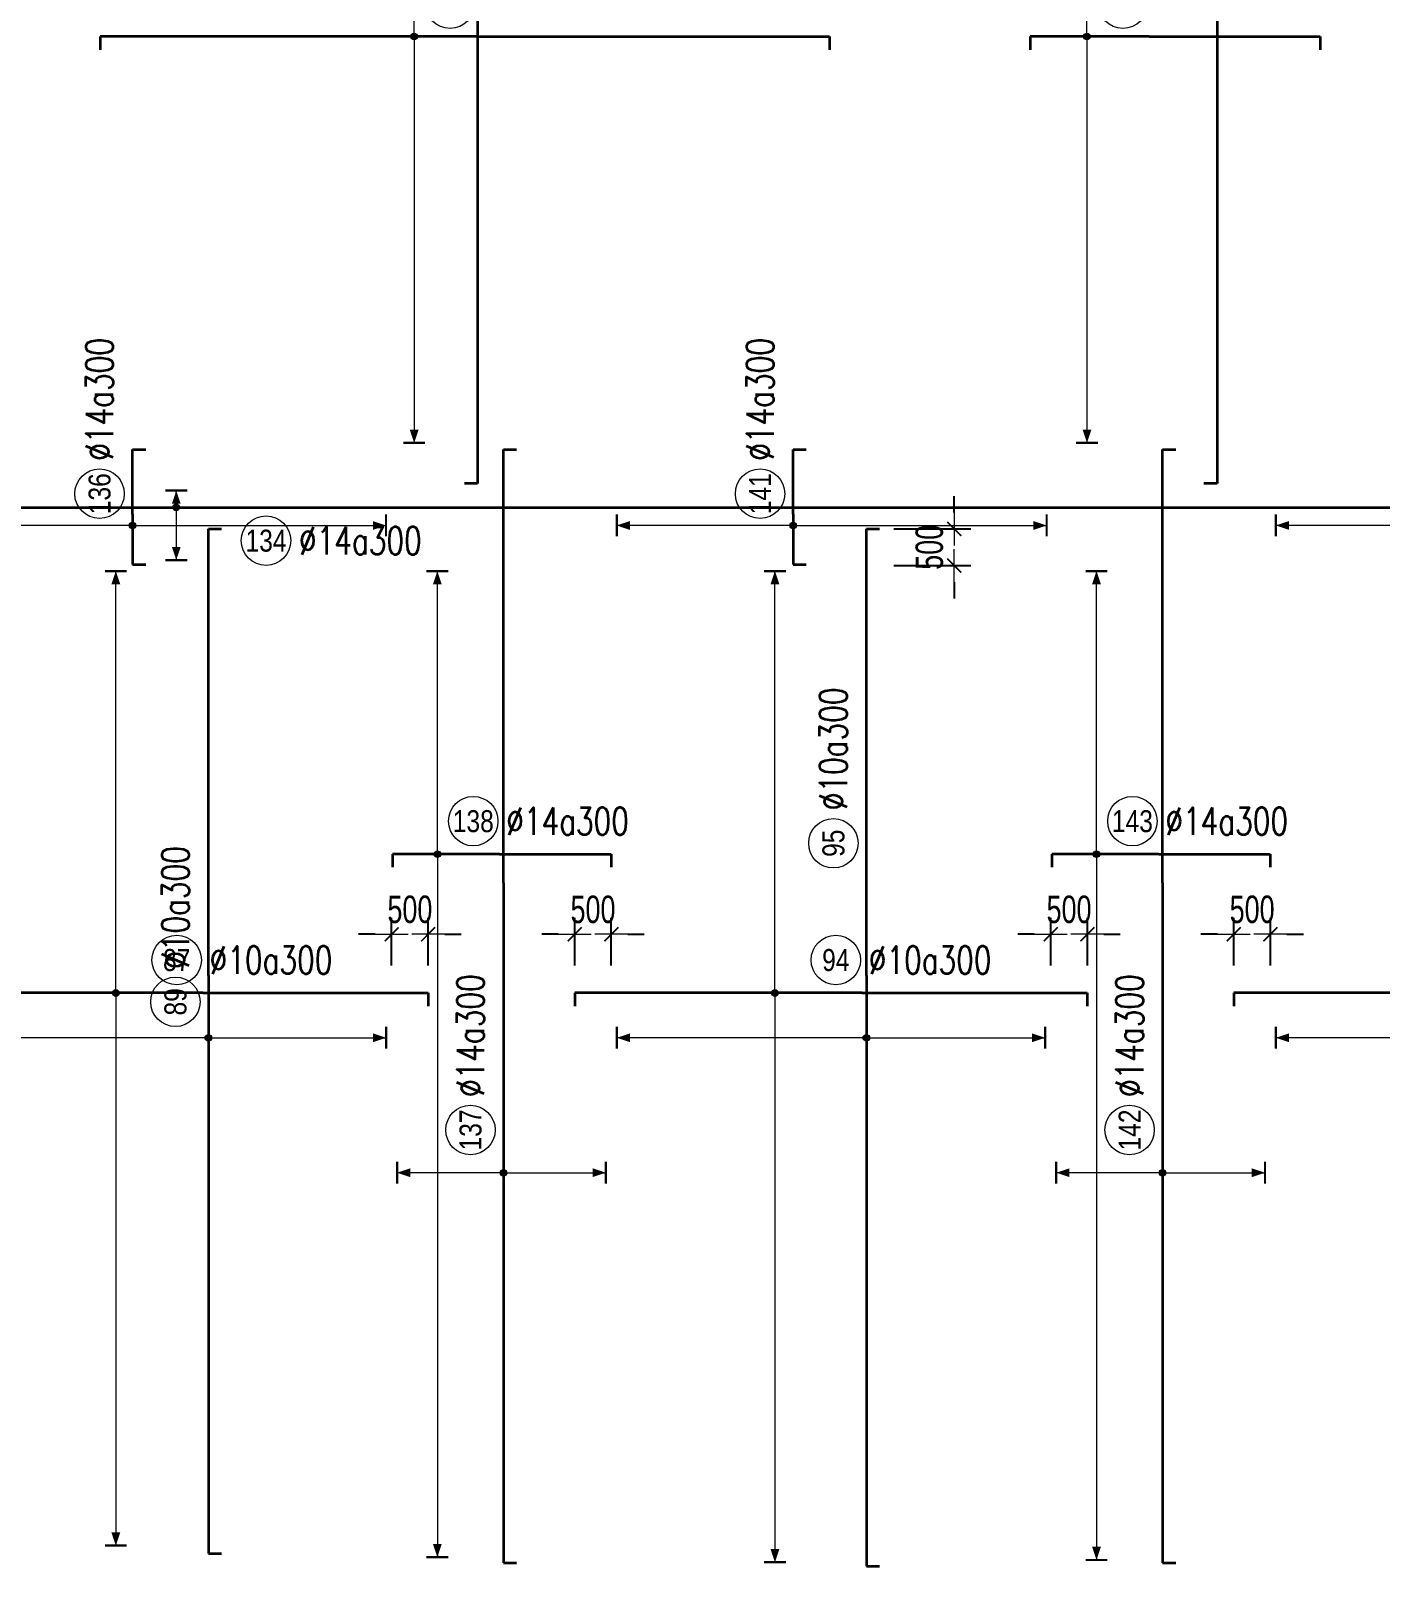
# Model space of a CAD drawing. Header units: millimetres. Extents: x -179076 to 505271, y -35502 to 114955.
# Drawn here: x 177544 to 195972, y 37041 to 58000 of the extents above; entities that cross this region are included whole.
import ezdxf
from ezdxf.enums import TextEntityAlignment as Align

# ---------------------------------------------------------------- set-up
doc = ezdxf.new("R2010")
doc.units = ezdxf.units.MM
doc.layers.get('0').update_dxf_attribs({"lineweight": 20})
doc.layers.get('Defpoints').update_dxf_attribs({"color": 151, "lineweight": 9})
for name, color, linetype, lineweight in [('NDC_S_DIM', 1, 'Continuous', 15), ('NDC_S_REBAR', 4, 'Continuous', 35), ('NDC_S_VN TEXT', 7, 'Continuous', 20)]:
    doc.layers.add(name, color=color, linetype=linetype, lineweight=lineweight)
doc.styles.add('ARIAL', font='arial.ttf', dxfattribs={"width": 0.8})
doc.styles.add('NDC_DIM', font='', dxfattribs={"width": 0.75})
doc.styles.add('NDC_EN TXT', font='romans.shx', dxfattribs={"width": 0.8})
doc.styles.get('NDC_DIM').set_extended_font_data('Dotum')
doc.dimstyles.new('NDC_dim_150', dxfattribs={"dimscale": 150, "dimtxt": 2.5, "dimasz": 1.5, "dimexe": 1.5, "dimexo": 2.5, "dimgap": 1, "dimtad": 1, "dimdec": 0, "dimzin": 0, "dimdsep": 46, "dimtxsty": 'NDC_DIM', "dimblk": 'DIMMARK', "dimcen": 0.09, "dimdle": 1.2, "dimclrd": 1, "dimclre": 1, "dimclrt": 3, "dimadec": 0, "dimazin": 0, "dimtfac": 1, "dimtdec": 0, "dimtix": 1, "dimtofl": 0, "dimtmove": 0, "dimatfit": 3, "dimfxl": 8, "dimfxlon": 1, "dimtolj": 1, "dimtzin": 0, "dimarcsym": 0})

# ---------------------------------------------------------------- blocks, each defined once
blk = doc.blocks.new('DIMMARK')
at = {"layer": 'NDC_S_DIM', "color": 1}
blk.add_line((-1.5, 0), (1, 0), dxfattribs=at)
at = {"layer": 'NDC_S_DIM', "color": 2, "const_width": 0.1}
blk.add_lwpolyline([(-0.424, -0.424), (0.424, 0.424)], dxfattribs=at)
blk = doc.blocks.new('*D265')
at = {"layer": 'Defpoints', "color": 0, "transparency": 16777216}
for p in [(194472, 45667), (193972, 44866), (194472, 44866)]:
    blk.add_point(p, dxfattribs=at)
at = {"layer": 'NDC_S_DIM', "color": 1, "lineweight": -2, "transparency": 16777216}
for p, q in [((193972, 45241), (193972, 45892)), ((194472, 45241), (194472, 45892)), ((193747, 45667), (193522, 45667)), ((194697, 45667), (194922, 45667))]:
    blk.add_line(p, q, dxfattribs=at)
at = {"layer": 'NDC_S_DIM', "color": 1, "lineweight": -2, "transparency": 16777216, "xscale": 225, "yscale": 225, "zscale": 225}
blk.add_blockref('DIMMARK', (193972, 45667), dxfattribs=at)
at = {"layer": 'NDC_S_DIM', "color": 1, "lineweight": -2, "transparency": 16777216, "xscale": 225, "yscale": 225, "zscale": 225, "rotation": 180}
blk.add_blockref('DIMMARK', (194472, 45667), dxfattribs=at)
at = {"layer": 'NDC_S_DIM', "color": 3, "transparency": 16777216, "insert": (194222, 46005), "char_height": 375, "attachment_point": 5, "style": 'NDC_DIM'}
blk.add_mtext('\\A1;500', dxfattribs=at)
blk = doc.blocks.new('*D266')
at = {"layer": 'Defpoints', "color": 0, "transparency": 16777216}
for p in [(191472, 45667), (191472, 44866), (191972, 44866)]:
    blk.add_point(p, dxfattribs=at)
at = {"layer": 'NDC_S_DIM', "color": 1, "lineweight": -2, "transparency": 16777216}
for p, q in [((191472, 45241), (191472, 45892)), ((191972, 45241), (191972, 45892)), ((191247, 45667), (191022, 45667)), ((192197, 45667), (192422, 45667))]:
    blk.add_line(p, q, dxfattribs=at)
at = {"layer": 'NDC_S_DIM', "color": 1, "lineweight": -2, "transparency": 16777216, "xscale": 225, "yscale": 225, "zscale": 225}
blk.add_blockref('DIMMARK', (191472, 45667), dxfattribs=at)
at = {"layer": 'NDC_S_DIM', "color": 1, "lineweight": -2, "transparency": 16777216, "xscale": 225, "yscale": 225, "zscale": 225, "rotation": 180}
blk.add_blockref('DIMMARK', (191972, 45667), dxfattribs=at)
at = {"layer": 'NDC_S_DIM', "color": 3, "transparency": 16777216, "insert": (191722, 46005), "char_height": 375, "attachment_point": 5, "style": 'NDC_DIM'}
blk.add_mtext('\\A1;500', dxfattribs=at)
blk = doc.blocks.new('*D267')
at = {"layer": 'Defpoints', "color": 0, "transparency": 16777216}
for p in [(185472, 45667), (184972, 44866), (185472, 44866)]:
    blk.add_point(p, dxfattribs=at)
at = {"layer": 'NDC_S_DIM', "color": 1, "lineweight": -2, "transparency": 16777216}
for p, q in [((184972, 45241), (184972, 45892)), ((185472, 45241), (185472, 45892)), ((184747, 45667), (184522, 45667)), ((185697, 45667), (185922, 45667))]:
    blk.add_line(p, q, dxfattribs=at)
at = {"layer": 'NDC_S_DIM', "color": 1, "lineweight": -2, "transparency": 16777216, "xscale": 225, "yscale": 225, "zscale": 225}
blk.add_blockref('DIMMARK', (184972, 45667), dxfattribs=at)
at = {"layer": 'NDC_S_DIM', "color": 1, "lineweight": -2, "transparency": 16777216, "xscale": 225, "yscale": 225, "zscale": 225, "rotation": 180}
blk.add_blockref('DIMMARK', (185472, 45667), dxfattribs=at)
at = {"layer": 'NDC_S_DIM', "color": 3, "transparency": 16777216, "insert": (185222, 46005), "char_height": 375, "attachment_point": 5, "style": 'NDC_DIM'}
blk.add_mtext('\\A1;500', dxfattribs=at)
blk = doc.blocks.new('*D268')
at = {"layer": 'Defpoints', "color": 0, "transparency": 16777216}
for p in [(182472, 45667), (182472, 44866), (182972, 44866)]:
    blk.add_point(p, dxfattribs=at)
at = {"layer": 'NDC_S_DIM', "color": 1, "lineweight": -2, "transparency": 16777216}
for p, q in [((182472, 45241), (182472, 45892)), ((182972, 45241), (182972, 45892)), ((182247, 45667), (182022, 45667)), ((183197, 45667), (183422, 45667))]:
    blk.add_line(p, q, dxfattribs=at)
at = {"layer": 'NDC_S_DIM', "color": 1, "lineweight": -2, "transparency": 16777216, "xscale": 225, "yscale": 225, "zscale": 225}
blk.add_blockref('DIMMARK', (182472, 45667), dxfattribs=at)
at = {"layer": 'NDC_S_DIM', "color": 1, "lineweight": -2, "transparency": 16777216, "xscale": 225, "yscale": 225, "zscale": 225, "rotation": 180}
blk.add_blockref('DIMMARK', (182972, 45667), dxfattribs=at)
at = {"layer": 'NDC_S_DIM', "color": 3, "transparency": 16777216, "insert": (182722, 46005), "char_height": 375, "attachment_point": 5, "style": 'NDC_DIM'}
blk.add_mtext('\\A1;500', dxfattribs=at)
blk = doc.blocks.new('*D275')
at = {"layer": 'Defpoints', "color": 0, "transparency": 16777216}
for p in [(188954, 51199), (188954, 50699), (190154, 50699)]:
    blk.add_point(p, dxfattribs=at)
at = {"layer": 'NDC_S_DIM', "color": 1, "lineweight": -2, "transparency": 16777216}
for p, q in [((190154, 51424), (190154, 51649)), ((189329, 51199), (190379, 51199)), ((189329, 50699), (190379, 50699)), ((190154, 50474), (190154, 50249))]:
    blk.add_line(p, q, dxfattribs=at)
at = {"layer": 'NDC_S_DIM', "color": 1, "lineweight": -2, "transparency": 16777216, "xscale": 225, "yscale": 225, "zscale": 225}
for p, rotation in [((190154, 51199), 270), ((190154, 50699), 90)]:
    blk.add_blockref('DIMMARK', p, dxfattribs=dict(at, rotation=rotation))
at = {"layer": 'NDC_S_DIM', "color": 3, "transparency": 16777216, "insert": (189816, 50949), "char_height": 375, "attachment_point": 5, "rotation": 90, "style": 'NDC_DIM'}
blk.add_mtext('\\A1;500', dxfattribs=at)
blk = doc.blocks.new('*U340')
h = blk.add_hatch(color=6)
edge = h.paths.add_edge_path()
edge.add_arc((-7.93, 0), 0.3, 0, 360)
at = {"layer": 'NDC_S_DIM', "color": 8}
for q in [(-7.93, 38.39), (-7.93, -50.28)]:
    blk.add_line((-7.93, 0), q, dxfattribs=at)
for points in [[(-8.93, 38.39, 0.2, 0.2, 0), (-6.93, 38.39, 0, 0, 0)], [(-8.93, -50.28, 0.2, 0.2, 0), (-6.93, -50.28, 0, 0, 0)]]:
    blk.add_lwpolyline(points, format="xyseb", dxfattribs=at)
at = {"layer": 'NDC_S_DIM'}
blk.add_circle((-2.39, 3), 2.25, dxfattribs=at)
at = {"layer": 'NDC_S_DIM', "color": 6}
blk.add_circle((-7.93, 0), 0.3, dxfattribs=at)
at = {"layer": 'NDC_S_DIM', "color": 8}
for points in [[(-8.33, 37.19), (-7.93, 38.39), (-7.53, 37.19)], [(-8.33, -49.08), (-7.93, -50.28), (-7.53, -49.08)]]:
    blk.add_solid(points, dxfattribs=at)
at = {"layer": 'NDC_S_REBAR'}
for p, q in [((0, 0), (-26.16, 0)), ((-26.16, 0), (-26.16, -1.2)), ((0, 0), (20.5, 0)), ((20.5, 0), (20.5, -1.2)), ((-26.16, -1.2), (-26.16, -1.2)), ((20.5, -1.2), (20.5, -1.2))]:
    blk.add_line(p, q, dxfattribs=at)
at = {"layer": 'NDC_S_VN TEXT', "color": 3, "style": 'NDC_EN TXT', "width": 0.75}
blk.add_attdef('DKT', (0.61, 1.75), '', height=2.5, dxfattribs=at)
at = {"layer": 'NDC_S_VN TEXT', "style": 'ARIAL', "width": 0.8}
blk.add_attdef('KHT', text='', height=2, dxfattribs=at).set_placement((-2.39, 3), align=Align.MIDDLE_CENTER)
blk = doc.blocks.new('*U339')
h = blk.add_hatch(color=6)
edge = h.paths.add_edge_path()
edge.add_arc((-7.93, 0), 0.3, 0, 360)
at = {"layer": 'NDC_S_DIM', "color": 8}
for q in [(-7.93, 38.39), (-7.93, -51.8)]:
    blk.add_line((-7.93, 0), q, dxfattribs=at)
for points in [[(-8.93, 38.39, 0.2, 0.2, 0), (-6.93, 38.39, 0, 0, 0)], [(-8.93, -51.8, 0.2, 0.2, 0), (-6.93, -51.8, 0, 0, 0)]]:
    blk.add_lwpolyline(points, format="xyseb", dxfattribs=at)
at = {"layer": 'NDC_S_DIM'}
blk.add_circle((-2.39, 3), 2.25, dxfattribs=at)
at = {"layer": 'NDC_S_DIM', "color": 6}
blk.add_circle((-7.93, 0), 0.3, dxfattribs=at)
at = {"layer": 'NDC_S_DIM', "color": 8}
for points in [[(-8.33, 37.19), (-7.93, 38.39), (-7.53, 37.19)], [(-8.33, -50.6), (-7.93, -51.8), (-7.53, -50.6)]]:
    blk.add_solid(points, dxfattribs=at)
at = {"layer": 'NDC_S_REBAR'}
for p, q in [((0, 0), (-26.16, 0)), ((-26.16, 0), (-26.16, -1.2)), ((0, 0), (20.5, 0)), ((20.5, 0), (20.5, -1.2)), ((-26.16, -1.2), (-26.16, -1.2)), ((20.5, -1.2), (20.5, -1.2))]:
    blk.add_line(p, q, dxfattribs=at)
at = {"layer": 'NDC_S_VN TEXT', "color": 3, "style": 'NDC_EN TXT', "width": 0.75}
blk.add_attdef('DKT', (0.61, 1.75), '', height=2.5, dxfattribs=at)
at = {"layer": 'NDC_S_VN TEXT', "style": 'ARIAL', "width": 0.8}
blk.add_attdef('KHT', text='', height=2, dxfattribs=at).set_placement((-2.39, 3), align=Align.MIDDLE_CENTER)
blk = doc.blocks.new('*U338')
h = blk.add_hatch(color=6)
edge = h.paths.add_edge_path()
edge.add_arc((-7.93, 0), 0.3, 0, 360)
at = {"layer": 'NDC_S_DIM', "color": 8}
for q in [(-7.93, 38.39), (-7.93, -50.72)]:
    blk.add_line((-7.93, 0), q, dxfattribs=at)
for points in [[(-8.93, 38.39, 0.2, 0.2, 0), (-6.93, 38.39, 0, 0, 0)], [(-8.93, -50.72, 0.2, 0.2, 0), (-6.93, -50.72, 0, 0, 0)]]:
    blk.add_lwpolyline(points, format="xyseb", dxfattribs=at)
at = {"layer": 'NDC_S_DIM'}
blk.add_circle((-2.39, 3), 2.25, dxfattribs=at)
at = {"layer": 'NDC_S_DIM', "color": 6}
blk.add_circle((-7.93, 0), 0.3, dxfattribs=at)
at = {"layer": 'NDC_S_DIM', "color": 8}
for points in [[(-8.33, 37.19), (-7.93, 38.39), (-7.53, 37.19)], [(-8.33, -49.52), (-7.93, -50.72), (-7.53, -49.52)]]:
    blk.add_solid(points, dxfattribs=at)
at = {"layer": 'NDC_S_REBAR'}
for p, q in [((0, 0), (-26.16, 0)), ((-26.16, 0), (-26.16, -1.2)), ((0, 0), (20.5, 0)), ((20.5, 0), (20.5, -1.2)), ((-26.16, -1.2), (-26.16, -1.2)), ((20.5, -1.2), (20.5, -1.2))]:
    blk.add_line(p, q, dxfattribs=at)
at = {"layer": 'NDC_S_VN TEXT', "color": 3, "style": 'NDC_EN TXT', "width": 0.75}
blk.add_attdef('DKT', (0.61, 1.75), '', height=2.5, dxfattribs=at)
at = {"layer": 'NDC_S_VN TEXT', "style": 'ARIAL', "width": 0.8}
blk.add_attdef('KHT', text='', height=2, dxfattribs=at).set_placement((-2.39, 3), align=Align.MIDDLE_CENTER)
blk = doc.blocks.new('*U329')
h = blk.add_hatch(color=6)
edge = h.paths.add_edge_path()
edge.add_arc((-5.66, 0), 0.3, 0, 360)
at = {"layer": 'NDC_S_DIM', "color": 8}
for q in [(-5.66, 25.75), (-5.66, -63.98)]:
    blk.add_line((-5.66, 0), q, dxfattribs=at)
for points in [[(-6.66, 25.75, 0.2, 0.2, 0), (-4.66, 25.75, 0, 0, 0)], [(-6.66, -63.98, 0.2, 0.2, 0), (-4.66, -63.98, 0, 0, 0)]]:
    blk.add_lwpolyline(points, format="xyseb", dxfattribs=at)
at = {"layer": 'NDC_S_DIM'}
blk.add_circle((-2.39, 3), 2.25, dxfattribs=at)
at = {"layer": 'NDC_S_DIM', "color": 6}
blk.add_circle((-5.66, 0), 0.3, dxfattribs=at)
at = {"layer": 'NDC_S_DIM', "color": 8}
for points in [[(-6.06, 24.55), (-5.66, 25.75), (-5.26, 24.55)], [(-6.06, -62.78), (-5.66, -63.98), (-5.26, -62.78)]]:
    blk.add_solid(points, dxfattribs=at)
at = {"layer": 'NDC_S_REBAR'}
for p, q in [((0, 0), (-9.73, 0)), ((-9.73, 0), (-9.73, -1.2)), ((0, 0), (10.15, 0)), ((10.15, 0), (10.15, -1.2)), ((-9.73, -1.2), (-9.73, -1.2)), ((10.15, -1.2), (10.15, -1.2))]:
    blk.add_line(p, q, dxfattribs=at)
at = {"layer": 'NDC_S_VN TEXT', "color": 3, "style": 'NDC_EN TXT', "width": 0.75}
blk.add_attdef('DKT', (0.61, 1.75), '', height=2.5, dxfattribs=at)
at = {"layer": 'NDC_S_VN TEXT', "style": 'ARIAL', "width": 0.8}
blk.add_attdef('KHT', text='', height=2, dxfattribs=at).set_placement((-2.39, 3), align=Align.MIDDLE_CENTER)
blk = doc.blocks.new('*U328')
h = blk.add_hatch(color=6)
edge = h.paths.add_edge_path()
edge.add_arc((-5.66, 0), 0.3, 0, 360)
at = {"layer": 'NDC_S_DIM', "color": 8}
for q in [(-5.66, 25.75), (-5.66, -64.23)]:
    blk.add_line((-5.66, 0), q, dxfattribs=at)
for points in [[(-6.66, 25.75, 0.2, 0.2, 0), (-4.66, 25.75, 0, 0, 0)], [(-6.66, -64.23, 0.2, 0.2, 0), (-4.66, -64.23, 0, 0, 0)]]:
    blk.add_lwpolyline(points, format="xyseb", dxfattribs=at)
at = {"layer": 'NDC_S_DIM'}
blk.add_circle((-2.39, 3), 2.25, dxfattribs=at)
at = {"layer": 'NDC_S_DIM', "color": 6}
blk.add_circle((-5.66, 0), 0.3, dxfattribs=at)
at = {"layer": 'NDC_S_DIM', "color": 8}
for points in [[(-6.06, 24.55), (-5.66, 25.75), (-5.26, 24.55)], [(-6.06, -63.03), (-5.66, -64.23), (-5.26, -63.03)]]:
    blk.add_solid(points, dxfattribs=at)
at = {"layer": 'NDC_S_REBAR'}
for p, q in [((0, 0), (-9.73, 0)), ((-9.73, 0), (-9.73, -1.2)), ((0, 0), (10.15, 0)), ((10.15, 0), (10.15, -1.2)), ((-9.73, -1.2), (-9.73, -1.2)), ((10.15, -1.2), (10.15, -1.2))]:
    blk.add_line(p, q, dxfattribs=at)
at = {"layer": 'NDC_S_VN TEXT', "color": 3, "style": 'NDC_EN TXT', "width": 0.75}
blk.add_attdef('DKT', (0.61, 1.75), '', height=2.5, dxfattribs=at)
at = {"layer": 'NDC_S_VN TEXT', "style": 'ARIAL', "width": 0.8}
blk.add_attdef('KHT', text='', height=2, dxfattribs=at).set_placement((-2.39, 3), align=Align.MIDDLE_CENTER)
blk = doc.blocks.new('*U320')
h = blk.add_hatch(color=6)
edge = h.paths.add_edge_path()
edge.add_arc((-5.66, 0), 0.3, 0, 360)
at = {"layer": 'NDC_S_DIM', "color": 8}
for q in [(-5.66, 22.82), (-5.66, -16.18)]:
    blk.add_line((-5.66, 0), q, dxfattribs=at)
for points in [[(-6.66, 22.82, 0.2, 0.2, 0), (-4.66, 22.82, 0, 0, 0)], [(-6.66, -16.18, 0.2, 0.2, 0), (-4.66, -16.18, 0, 0, 0)]]:
    blk.add_lwpolyline(points, format="xyseb", dxfattribs=at)
at = {"layer": 'NDC_S_DIM'}
blk.add_circle((-2.39, 3), 2.25, dxfattribs=at)
at = {"layer": 'NDC_S_DIM', "color": 6}
blk.add_circle((-5.66, 0), 0.3, dxfattribs=at)
at = {"layer": 'NDC_S_DIM', "color": 8}
for points in [[(-6.06, 21.62), (-5.66, 22.82), (-5.26, 21.62)], [(-6.06, -14.98), (-5.66, -16.18), (-5.26, -14.98)]]:
    blk.add_solid(points, dxfattribs=at)
at = {"layer": 'NDC_S_REBAR'}
for p, q in [((0, 0), (-52.6, 0)), ((-52.6, 0), (-52.6, -1.2)), ((0, 0), (40.64, 0)), ((40.64, 0), (40.64, -1.2)), ((-52.6, -1.2), (-52.6, -1.2)), ((40.64, -1.2), (40.64, -1.2))]:
    blk.add_line(p, q, dxfattribs=at)
at = {"layer": 'NDC_S_VN TEXT', "color": 3, "style": 'NDC_EN TXT', "width": 0.75}
blk.add_attdef('DKT', (0.61, 1.75), '', height=2.5, dxfattribs=at)
at = {"layer": 'NDC_S_VN TEXT', "style": 'ARIAL', "width": 0.8}
blk.add_attdef('KHT', text='', height=2, dxfattribs=at).set_placement((-2.39, 3), align=Align.MIDDLE_CENTER)
blk = doc.blocks.new('*U319')
h = blk.add_hatch(color=6)
edge = h.paths.add_edge_path()
edge.add_arc((-5.66, 0), 0.3, 0, 360)
at = {"layer": 'NDC_S_DIM', "color": 8}
for q in [(-5.66, 22.72), (-5.66, -16.28)]:
    blk.add_line((-5.66, 0), q, dxfattribs=at)
for points in [[(-6.66, 22.72, 0.2, 0.2, 0), (-4.66, 22.72, 0, 0, 0)], [(-6.66, -16.28, 0.2, 0.2, 0), (-4.66, -16.28, 0, 0, 0)]]:
    blk.add_lwpolyline(points, format="xyseb", dxfattribs=at)
at = {"layer": 'NDC_S_DIM'}
blk.add_circle((12.04, 3), 2.25, dxfattribs=at)
at = {"layer": 'NDC_S_DIM', "color": 6}
blk.add_circle((-5.66, 0), 0.3, dxfattribs=at)
at = {"layer": 'NDC_S_DIM', "color": 8}
for points in [[(-6.06, 21.52), (-5.66, 22.72), (-5.26, 21.52)], [(-6.06, -15.08), (-5.66, -16.28), (-5.26, -15.08)]]:
    blk.add_solid(points, dxfattribs=at)
at = {"layer": 'NDC_S_REBAR'}
for p, q in [((0, 0), (-53.75, 0)), ((-53.75, 0), (-53.75, -1.2)), ((0, 0), (40.64, 0)), ((40.64, 0), (40.64, -1.2)), ((-53.75, -1.2), (-53.75, -1.2)), ((40.64, -1.2), (40.64, -1.2))]:
    blk.add_line(p, q, dxfattribs=at)
at = {"layer": 'NDC_S_VN TEXT', "color": 3, "style": 'NDC_EN TXT', "width": 0.75}
blk.add_attdef('DKT', (15.04, 1.75), '', height=2.5, dxfattribs=at)
at = {"layer": 'NDC_S_VN TEXT', "style": 'ARIAL', "width": 0.8}
blk.add_attdef('KHT', text='', height=2, dxfattribs=at).set_placement((12.04, 3), align=Align.MIDDLE_CENTER)
blk = doc.blocks.new('*U318')
h = blk.add_hatch(color=6)
edge = h.paths.add_edge_path()
edge.add_arc((-5.66, 0), 0.3, 0, 360)
at = {"layer": 'NDC_S_DIM', "color": 8}
for q in [(-5.66, 22.67), (-5.66, -16.33)]:
    blk.add_line((-5.66, 0), q, dxfattribs=at)
for points in [[(-6.66, 22.67, 0.2, 0.2, 0), (-4.66, 22.67, 0, 0, 0)], [(-6.66, -16.33, 0.2, 0.2, 0), (-4.66, -16.33, 0, 0, 0)]]:
    blk.add_lwpolyline(points, format="xyseb", dxfattribs=at)
at = {"layer": 'NDC_S_DIM'}
blk.add_circle((9.62, 3), 2.25, dxfattribs=at)
at = {"layer": 'NDC_S_DIM', "color": 6}
blk.add_circle((-5.66, 0), 0.3, dxfattribs=at)
at = {"layer": 'NDC_S_DIM', "color": 8}
for points in [[(-6.06, 21.47), (-5.66, 22.67), (-5.26, 21.47)], [(-6.06, -15.13), (-5.66, -16.33), (-5.26, -15.13)]]:
    blk.add_solid(points, dxfattribs=at)
at = {"layer": 'NDC_S_REBAR'}
for p, q in [((0, 0), (-52.32, 0)), ((-52.32, 0), (-52.32, -1.2)), ((0, 0), (40.64, 0)), ((40.64, 0), (40.64, -1.2)), ((-52.32, -1.2), (-52.32, -1.2)), ((40.64, -1.2), (40.64, -1.2))]:
    blk.add_line(p, q, dxfattribs=at)
at = {"layer": 'NDC_S_VN TEXT', "color": 3, "style": 'NDC_EN TXT', "width": 0.75}
blk.add_attdef('DKT', (12.62, 1.75), '', height=2.5, dxfattribs=at)
at = {"layer": 'NDC_S_VN TEXT', "style": 'ARIAL', "width": 0.8}
blk.add_attdef('KHT', text='', height=2, dxfattribs=at).set_placement((9.62, 3), align=Align.MIDDLE_CENTER)
blk = doc.blocks.new('*U311')
h = blk.add_hatch(color=6)
edge = h.paths.add_edge_path()
edge.add_arc((-26.39, 0), 0.3, 0, 360)
at = {"layer": 'NDC_S_DIM', "color": 8}
for q in [(-26.39, 9.68), (-26.39, -9.32)]:
    blk.add_line((-26.39, 0), q, dxfattribs=at)
for points in [[(-27.39, 9.68, 0.2, 0.2, 0), (-25.39, 9.68, 0, 0, 0)], [(-27.39, -9.32, 0.2, 0.2, 0), (-25.39, -9.32, 0, 0, 0)]]:
    blk.add_lwpolyline(points, format="xyseb", dxfattribs=at)
at = {"layer": 'NDC_S_DIM'}
blk.add_circle((-22.5, 3), 2.25, dxfattribs=at)
at = {"layer": 'NDC_S_DIM', "color": 6}
blk.add_circle((-26.39, 0), 0.3, dxfattribs=at)
at = {"layer": 'NDC_S_DIM', "color": 8}
for points in [[(-26.79, 8.48), (-26.39, 9.68), (-25.99, 8.48)], [(-26.79, -8.12), (-26.39, -9.32), (-25.99, -8.12)]]:
    blk.add_solid(points, dxfattribs=at)
at = {"layer": 'NDC_S_REBAR'}
for p, q in [((0, 0), (-61.89, 0)), ((-61.89, 0), (-61.89, -1.2)), ((0, 0), (39.42, 0)), ((39.42, 0), (39.42, -1.2)), ((-61.89, -1.2), (-61.89, -1.2)), ((39.42, -1.2), (39.42, -1.2))]:
    blk.add_line(p, q, dxfattribs=at)
at = {"layer": 'NDC_S_VN TEXT', "color": 3, "style": 'NDC_EN TXT', "width": 0.75}
blk.add_attdef('DKT', (-19.5, 1.75), '', height=2.5, dxfattribs=at)
at = {"layer": 'NDC_S_VN TEXT', "style": 'ARIAL', "width": 0.8}
blk.add_attdef('KHT', text='', height=2, dxfattribs=at).set_placement((-22.5, 3), align=Align.MIDDLE_CENTER)
blk = doc.blocks.new('*U310')
h = blk.add_hatch(color=6)
edge = h.paths.add_edge_path()
edge.add_arc((-26.39, 0), 0.3, 0, 360)
at = {"layer": 'NDC_S_DIM', "color": 8}
for q in [(-26.39, 9.68), (-26.39, -9.32)]:
    blk.add_line((-26.39, 0), q, dxfattribs=at)
for points in [[(-27.39, 9.68, 0.2, 0.2, 0), (-25.39, 9.68, 0, 0, 0)], [(-27.39, -9.32, 0.2, 0.2, 0), (-25.39, -9.32, 0, 0, 0)]]:
    blk.add_lwpolyline(points, format="xyseb", dxfattribs=at)
at = {"layer": 'NDC_S_DIM'}
blk.add_circle((-22.5, 3), 2.25, dxfattribs=at)
at = {"layer": 'NDC_S_DIM', "color": 6}
blk.add_circle((-26.39, 0), 0.3, dxfattribs=at)
at = {"layer": 'NDC_S_DIM', "color": 8}
for points in [[(-26.79, 8.48), (-26.39, 9.68), (-25.99, 8.48)], [(-26.79, -8.12), (-26.39, -9.32), (-25.99, -8.12)]]:
    blk.add_solid(points, dxfattribs=at)
at = {"layer": 'NDC_S_REBAR'}
for p, q in [((0, 0), (-61.88, 0)), ((-61.88, 0), (-61.88, -1.2)), ((0, 0), (39.42, 0)), ((39.42, 0), (39.42, -1.2)), ((-61.88, -1.2), (-61.88, -1.2)), ((39.42, -1.2), (39.42, -1.2))]:
    blk.add_line(p, q, dxfattribs=at)
at = {"layer": 'NDC_S_VN TEXT', "color": 3, "style": 'NDC_EN TXT', "width": 0.75}
blk.add_attdef('DKT', (-19.5, 1.75), '', height=2.5, dxfattribs=at)
at = {"layer": 'NDC_S_VN TEXT', "style": 'ARIAL', "width": 0.8}
blk.add_attdef('KHT', text='', height=2, dxfattribs=at).set_placement((-22.5, 3), align=Align.MIDDLE_CENTER)
blk = doc.blocks.new('*U298')
h = blk.add_hatch(color=6)
edge = h.paths.add_edge_path()
edge.add_arc((-1.02, 0), 0.3, 0, 360)
at = {"layer": 'NDC_S_DIM', "color": 8}
for q in [(-1.02, 15.92), (-1.02, -23.08)]:
    blk.add_line((-1.02, 0), q, dxfattribs=at)
for points in [[(-2.02, 15.92, 0.2, 0.2, 0), (-0.02, 15.92, 0, 0, 0)], [(-2.02, -23.08, 0.2, 0.2, 0), (-0.02, -23.08, 0, 0, 0)]]:
    blk.add_lwpolyline(points, format="xyseb", dxfattribs=at)
at = {"layer": 'NDC_S_DIM'}
blk.add_circle((1.87, 3), 2.25, dxfattribs=at)
at = {"layer": 'NDC_S_DIM', "color": 6}
blk.add_circle((-1.02, 0), 0.3, dxfattribs=at)
at = {"layer": 'NDC_S_DIM', "color": 8}
for points in [[(-1.42, 14.72), (-1.02, 15.92), (-0.62, 14.72)], [(-1.42, -21.88), (-1.02, -23.08), (-0.62, -21.88)]]:
    blk.add_solid(points, dxfattribs=at)
at = {"layer": 'NDC_S_REBAR'}
for p, q in [((0, 0), (-4.57, 0)), ((-4.57, 0), (-4.57, -1.2)), ((0, 0), (5.9, 0)), ((5.9, 0), (5.9, -1.2)), ((-4.57, -1.2), (-4.57, -1.2)), ((5.9, -1.2), (5.9, -1.2))]:
    blk.add_line(p, q, dxfattribs=at)
at = {"layer": 'NDC_S_VN TEXT', "color": 3, "style": 'NDC_EN TXT', "width": 0.75}
blk.add_attdef('DKT', (4.87, 1.75), '', height=2.5, dxfattribs=at)
at = {"layer": 'NDC_S_VN TEXT', "style": 'ARIAL', "width": 0.8}
blk.add_attdef('KHT', text='', height=2, dxfattribs=at).set_placement((1.87, 3), align=Align.MIDDLE_CENTER)
blk = doc.blocks.new('*U297')
h = blk.add_hatch(color=6)
edge = h.paths.add_edge_path()
edge.add_arc((-1.02, 0), 0.3, 0, 360)
at = {"layer": 'NDC_S_DIM', "color": 8}
for q in [(-1.02, 16.05), (-1.02, -23.08)]:
    blk.add_line((-1.02, 0), q, dxfattribs=at)
for points in [[(-2.02, 16.05, 0.2, 0.2, 0), (-0.02, 16.05, 0, 0, 0)], [(-2.02, -23.08, 0.2, 0.2, 0), (-0.02, -23.08, 0, 0, 0)]]:
    blk.add_lwpolyline(points, format="xyseb", dxfattribs=at)
at = {"layer": 'NDC_S_DIM'}
blk.add_circle((1.87, 3), 2.25, dxfattribs=at)
at = {"layer": 'NDC_S_DIM', "color": 6}
blk.add_circle((-1.02, 0), 0.3, dxfattribs=at)
at = {"layer": 'NDC_S_DIM', "color": 8}
for points in [[(-1.42, 14.85), (-1.02, 16.05), (-0.62, 14.85)], [(-1.42, -21.88), (-1.02, -23.08), (-0.62, -21.88)]]:
    blk.add_solid(points, dxfattribs=at)
at = {"layer": 'NDC_S_REBAR'}
for p, q in [((0, 0), (-4.57, 0)), ((-4.57, 0), (-4.57, -1.2)), ((0, 0), (5.9, 0)), ((5.9, 0), (5.9, -1.2)), ((-4.57, -1.2), (-4.57, -1.2)), ((5.9, -1.2), (5.9, -1.2))]:
    blk.add_line(p, q, dxfattribs=at)
at = {"layer": 'NDC_S_VN TEXT', "color": 3, "style": 'NDC_EN TXT', "width": 0.75}
blk.add_attdef('DKT', (4.87, 1.75), '', height=2.5, dxfattribs=at)
at = {"layer": 'NDC_S_VN TEXT', "style": 'ARIAL', "width": 0.8}
blk.add_attdef('KHT', text='', height=2, dxfattribs=at).set_placement((1.87, 3), align=Align.MIDDLE_CENTER)
blk = doc.blocks.new('*U296')
h = blk.add_hatch(color=6)
edge = h.paths.add_edge_path()
edge.add_arc((-1.02, 0), 0.3, 0, 360)
at = {"layer": 'NDC_S_DIM', "color": 8}
for q in [(-1.02, 17.36), (-1.02, -21.64)]:
    blk.add_line((-1.02, 0), q, dxfattribs=at)
for points in [[(-2.02, 17.36, 0.2, 0.2, 0), (-0.02, 17.36, 0, 0, 0)], [(-2.02, -21.64, 0.2, 0.2, 0), (-0.02, -21.64, 0, 0, 0)]]:
    blk.add_lwpolyline(points, format="xyseb", dxfattribs=at)
at = {"layer": 'NDC_S_DIM'}
blk.add_circle((1.87, 3), 2.25, dxfattribs=at)
at = {"layer": 'NDC_S_DIM', "color": 6}
blk.add_circle((-1.02, 0), 0.3, dxfattribs=at)
at = {"layer": 'NDC_S_DIM', "color": 8}
for points in [[(-1.42, 16.16), (-1.02, 17.36), (-0.62, 16.16)], [(-1.42, -20.44), (-1.02, -21.64), (-0.62, -20.44)]]:
    blk.add_solid(points, dxfattribs=at)
at = {"layer": 'NDC_S_REBAR'}
for p, q in [((0, 0), (-4.57, 0)), ((-4.57, 0), (-4.57, -1.2)), ((0, 0), (5.9, 0)), ((5.9, 0), (5.9, -1.2)), ((-4.57, -1.2), (-4.57, -1.2)), ((5.9, -1.2), (5.9, -1.2))]:
    blk.add_line(p, q, dxfattribs=at)
at = {"layer": 'NDC_S_VN TEXT', "color": 3, "style": 'NDC_EN TXT', "width": 0.75}
blk.add_attdef('DKT', (4.87, 1.75), '', height=2.5, dxfattribs=at)
at = {"layer": 'NDC_S_VN TEXT', "style": 'ARIAL', "width": 0.8}
blk.add_attdef('KHT', text='', height=2, dxfattribs=at).set_placement((1.87, 3), align=Align.MIDDLE_CENTER)
blk = doc.blocks.new('*U295')
h = blk.add_hatch(color=6)
edge = h.paths.add_edge_path()
edge.add_arc((27.07, 0), 0.3, 0, 360)
at = {"layer": 'NDC_S_DIM', "color": 8}
for q in [(27.07, 1.53), (27.07, -4.8)]:
    blk.add_line((27.07, 0), q, dxfattribs=at)
for points in [[(26.07, 1.53, 0.2, 0.2, 0), (28.07, 1.53, 0, 0, 0)], [(26.07, -4.8, 0.2, 0.2, 0), (28.07, -4.8, 0, 0, 0)]]:
    blk.add_lwpolyline(points, format="xyseb", dxfattribs=at)
at = {"layer": 'NDC_S_DIM', "color": 6}
blk.add_circle((27.07, 0), 0.3, dxfattribs=at)
at = {"layer": 'NDC_S_DIM'}
blk.add_circle((35.24, -3.03), 2.25, dxfattribs=at)
at = {"layer": 'NDC_S_DIM', "color": 8}
for points in [[(26.67, 0.33), (27.07, 1.53), (27.47, 0.33)], [(26.67, -3.6), (27.07, -4.8), (27.47, -3.6)]]:
    blk.add_solid(points, dxfattribs=at)
at = {"layer": 'NDC_S_REBAR'}
blk.add_line((0, 0), (281.19, 0), dxfattribs=at)
at = {"layer": 'NDC_S_VN TEXT', "style": 'ARIAL', "width": 0.8}
blk.add_attdef('KHT', text='', height=2, dxfattribs=at).set_placement((35.24, -3.03), align=Align.MIDDLE_CENTER)
at = {"layer": 'NDC_S_VN TEXT', "color": 3, "style": 'NDC_EN TXT', "width": 0.75}
blk.add_attdef('DKT', (38.24, -4.28), '', height=2.5, dxfattribs=at)
blk = doc.blocks.new('*U293')
h = blk.add_hatch(color=6)
edge = h.paths.add_edge_path()
edge.add_arc((-5.66, 0), 0.3, 0, 360)
at = {"layer": 'NDC_S_DIM', "color": 8}
for q in [(-5.66, 38.03), (-5.66, -36.97)]:
    blk.add_line((-5.66, 0), q, dxfattribs=at)
for points in [[(-6.66, 38.03, 0.2, 0.2, 0), (-4.66, 38.03, 0, 0, 0)], [(-6.66, -36.97, 0.2, 0.2, 0), (-4.66, -36.97, 0, 0, 0)]]:
    blk.add_lwpolyline(points, format="xyseb", dxfattribs=at)
at = {"layer": 'NDC_S_DIM'}
blk.add_circle((-2.39, 3), 2.25, dxfattribs=at)
at = {"layer": 'NDC_S_DIM', "color": 6}
blk.add_circle((-5.66, 0), 0.3, dxfattribs=at)
at = {"layer": 'NDC_S_DIM', "color": 8}
for points in [[(-6.06, 36.83), (-5.66, 38.03), (-5.26, 36.83)], [(-6.06, -35.77), (-5.66, -36.97), (-5.26, -35.77)]]:
    blk.add_solid(points, dxfattribs=at)
at = {"layer": 'NDC_S_REBAR'}
for p, q in [((0, 0), (-34.25, 0)), ((-34.25, 0), (-34.25, -1.2)), ((0, 0), (32.15, 0)), ((32.15, 0), (32.15, -1.2)), ((-34.25, -1.2), (-34.25, -1.2)), ((32.15, -1.2), (32.15, -1.2))]:
    blk.add_line(p, q, dxfattribs=at)
at = {"layer": 'NDC_S_VN TEXT', "color": 3, "style": 'NDC_EN TXT', "width": 0.75}
blk.add_attdef('DKT', (0.61, 1.75), '', height=2.5, dxfattribs=at)
at = {"layer": 'NDC_S_VN TEXT', "style": 'ARIAL', "width": 0.8}
blk.add_attdef('KHT', text='', height=2, dxfattribs=at).set_placement((-2.39, 3), align=Align.MIDDLE_CENTER)
blk = doc.blocks.new('*U292')
h = blk.add_hatch(color=6)
edge = h.paths.add_edge_path()
edge.add_arc((-5.66, 0), 0.3, 0, 360)
at = {"layer": 'NDC_S_DIM', "color": 8}
for q in [(-5.66, 38.03), (-5.66, -36.97)]:
    blk.add_line((-5.66, 0), q, dxfattribs=at)
for points in [[(-6.66, 38.03, 0.2, 0.2, 0), (-4.66, 38.03, 0, 0, 0)], [(-6.66, -36.97, 0.2, 0.2, 0), (-4.66, -36.97, 0, 0, 0)]]:
    blk.add_lwpolyline(points, format="xyseb", dxfattribs=at)
at = {"layer": 'NDC_S_DIM'}
blk.add_circle((-2.39, 3), 2.25, dxfattribs=at)
at = {"layer": 'NDC_S_DIM', "color": 6}
blk.add_circle((-5.66, 0), 0.3, dxfattribs=at)
at = {"layer": 'NDC_S_DIM', "color": 8}
for points in [[(-6.06, 36.83), (-5.66, 38.03), (-5.26, 36.83)], [(-6.06, -35.77), (-5.66, -36.97), (-5.26, -35.77)]]:
    blk.add_solid(points, dxfattribs=at)
at = {"layer": 'NDC_S_REBAR'}
for p, q in [((0, 0), (-10.83, 0)), ((-10.83, 0), (-10.83, -1.2)), ((0, 0), (15.57, 0)), ((15.57, 0), (15.57, -1.2)), ((-10.83, -1.2), (-10.83, -1.2)), ((15.57, -1.2), (15.57, -1.2))]:
    blk.add_line(p, q, dxfattribs=at)
at = {"layer": 'NDC_S_VN TEXT', "color": 3, "style": 'NDC_EN TXT', "width": 0.75}
blk.add_attdef('DKT', (0.61, 1.75), '', height=2.5, dxfattribs=at)
at = {"layer": 'NDC_S_VN TEXT', "style": 'ARIAL', "width": 0.8}
blk.add_attdef('KHT', text='', height=2, dxfattribs=at).set_placement((-2.39, 3), align=Align.MIDDLE_CENTER)
blk = doc.blocks.new('*U291')
h = blk.add_hatch(color=6)
edge = h.paths.add_edge_path()
edge.add_arc((-5.66, 0), 0.3, 0, 360)
at = {"layer": 'NDC_S_DIM', "color": 8}
for q in [(-5.66, 29.66), (-5.66, -32)]:
    blk.add_line((-5.66, 0), q, dxfattribs=at)
for points in [[(-6.66, 29.66, 0.2, 0.2, 0), (-4.66, 29.66, 0, 0, 0)], [(-6.66, -32, 0.2, 0.2, 0), (-4.66, -32, 0, 0, 0)]]:
    blk.add_lwpolyline(points, format="xyseb", dxfattribs=at)
at = {"layer": 'NDC_S_DIM'}
blk.add_circle((-2.39, 3), 2.25, dxfattribs=at)
at = {"layer": 'NDC_S_DIM', "color": 6}
blk.add_circle((-5.66, 0), 0.3, dxfattribs=at)
at = {"layer": 'NDC_S_DIM', "color": 8}
for points in [[(-6.06, 28.46), (-5.66, 29.66), (-5.26, 28.46)], [(-6.06, -30.8), (-5.66, -32), (-5.26, -30.8)]]:
    blk.add_solid(points, dxfattribs=at)
at = {"layer": 'NDC_S_REBAR'}
for p, q in [((0, 0), (-21.84, 0)), ((-21.84, 0), (-21.84, -1.2)), ((0, 0), (60.56, 0)), ((60.56, 0), (60.56, -1.2)), ((-21.84, -1.2), (-21.84, -1.2)), ((60.56, -1.2), (60.56, -1.2))]:
    blk.add_line(p, q, dxfattribs=at)
at = {"layer": 'NDC_S_VN TEXT', "color": 3, "style": 'NDC_EN TXT', "width": 0.75}
blk.add_attdef('DKT', (0.61, 1.75), '', height=2.5, dxfattribs=at)
at = {"layer": 'NDC_S_VN TEXT', "style": 'ARIAL', "width": 0.8}
blk.add_attdef('KHT', text='', height=2, dxfattribs=at).set_placement((-2.39, 3), align=Align.MIDDLE_CENTER)
blk = doc.blocks.new('*U290')
h = blk.add_hatch(color=6)
edge = h.paths.add_edge_path()
edge.add_arc((-5.66, 0), 0.3, 0, 360)
at = {"layer": 'NDC_S_DIM', "color": 8}
for q in [(-5.66, 7.02), (-5.66, -14.65)]:
    blk.add_line((-5.66, 0), q, dxfattribs=at)
for points in [[(-6.66, 7.02, 0.2, 0.2, 0), (-4.66, 7.02, 0, 0, 0)], [(-6.66, -14.65, 0.2, 0.2, 0), (-4.66, -14.65, 0, 0, 0)]]:
    blk.add_lwpolyline(points, format="xyseb", dxfattribs=at)
at = {"layer": 'NDC_S_DIM'}
blk.add_circle((-2.39, 3), 2.25, dxfattribs=at)
at = {"layer": 'NDC_S_DIM', "color": 6}
blk.add_circle((-5.66, 0), 0.3, dxfattribs=at)
at = {"layer": 'NDC_S_DIM', "color": 8}
for points in [[(-6.06, 5.82), (-5.66, 7.02), (-5.26, 5.82)], [(-6.06, -13.45), (-5.66, -14.65), (-5.26, -13.45)]]:
    blk.add_solid(points, dxfattribs=at)
at = {"layer": 'NDC_S_REBAR'}
for p, q in [((0, 0), (-21.84, 0)), ((-21.84, 0), (-21.84, -1.2)), ((0, 0), (60.56, 0)), ((60.56, 0), (60.56, -1.2)), ((-21.84, -1.2), (-21.84, -1.2)), ((60.56, -1.2), (60.56, -1.2))]:
    blk.add_line(p, q, dxfattribs=at)
at = {"layer": 'NDC_S_VN TEXT', "color": 3, "style": 'NDC_EN TXT', "width": 0.75}
blk.add_attdef('DKT', (0.61, 1.75), '', height=2.5, dxfattribs=at)
at = {"layer": 'NDC_S_VN TEXT', "style": 'ARIAL', "width": 0.8}
blk.add_attdef('KHT', text='', height=2, dxfattribs=at).set_placement((-2.39, 3), align=Align.MIDDLE_CENTER)

msp = doc.modelspace()

# ---------------------------------------------------------------- block references
at = {"xscale": 150, "yscale": 150, "zscale": 150}
for name, p, rotation, values in [('*U291', (183646.1, 60903.5), 270, {'KHT': '105', 'DKT': '%%C10a150'}), ('*U290', (193742.7, 60903.5), 270, {'KHT': '110', 'DKT': '%%C10a200'}), ('*U298', (178934.2, 51399.9), 90, {'KHT': '136', 'DKT': '%%c14a300'}), ('*U297', (187953.6, 51399.9), 90, {'KHT': '141', 'DKT': '%%c14a300'}), ('*U296', (197150.2, 51399.9), 90, {'KHT': '149', 'DKT': '%%c14a300'}), ('*U311', (183999, 46371), 90, {'KHT': '137', 'DKT': '%%c14a300'}), ('*U310', (192999, 46371), 90, {'KHT': '142', 'DKT': '%%c14a300'}), ('*U320', (179970, 45103.6), 90, {'KHT': '89', 'DKT': '%%C10a300'}), ('*U319', (188954.4, 45103.6), 90, {'KHT': '95', 'DKT': '%%C10a300'}), ('*U318', (197946.6, 45103.6), 90, {'KHT': '103', 'DKT': '%%C10a300'})]:
    msp.add_blockref(name, p, dxfattribs=dict(at, rotation=rotation)).add_auto_attribs(values)
for name, p, values in [('*U293', (183629, 57919.7), {'KHT': '101', 'DKT': '%%C10a150'}), ('*U292', (192816.1, 57919.7), {'KHT': '107', 'DKT': '%%C10a200'}), ('*U295', (175471.4, 51494.3), {'KHT': '134', 'DKT': '%%c14a300'}), ('*U340', (179896, 44865.8), {'KHT': '87', 'DKT': '%%C10a300'}), ('*U329', (183945.8, 46761.2), {'KHT': '138', 'DKT': '%%c14a300'}), ('*U339', (188896, 44865.8), {'KHT': '94', 'DKT': '%%C10a300'}), ('*U328', (192945.8, 46761.2), {'KHT': '143', 'DKT': '%%c14a300'}), ('*U338', (197896, 44865.8), {'KHT': '102', 'DKT': '%%C10a300'})]:
    msp.add_blockref(name, p, dxfattribs=at).add_auto_attribs(values)

# ---------------------------------------------------------------- dimensions: what is measured, and where the dimension line sits
at = {"layer": 'NDC_S_DIM'}
dim = msp.add_linear_dim(base=(190153.6, 50699.2), p1=(188954.4, 51199.2), p2=(188954.4, 50699.2), angle=90, dimstyle='NDC_dim_150', dxfattribs=at)
dim.commit()
dim.dimension.update_dxf_attribs({"geometry": '*D275', "text_midpoint": (189815.9, 50949.2)})
for base, p1, p2, picture, middle in [((182471.7, 45667), (182971.7, 44865.8), (182471.7, 44865.8), '*D268', (182721.7, 46004.7)), ((185471.7, 45667), (184971.7, 44865.8), (185471.7, 44865.8), '*D267', (185221.7, 46004.7)), ((191471.7, 45667), (191971.7, 44865.8), (191471.7, 44865.8), '*D266', (191721.7, 46004.7)), ((194471.7, 45667), (193971.7, 44865.8), (194471.7, 44865.8), '*D265', (194221.7, 46004.7))]:
    dim = msp.add_linear_dim(base=base, p1=p1, p2=p2, dimstyle='NDC_dim_150', dxfattribs=at)
    dim.commit()
    dim.dimension.update_dxf_attribs({"geometry": picture, "text_midpoint": middle})

doc.saveas('drawing.dxf')
